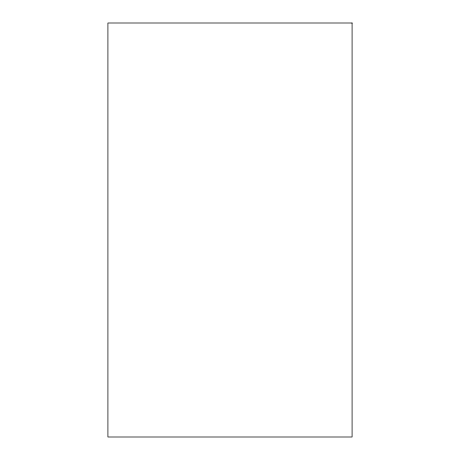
<?xml version="1.0" encoding="UTF-8"?>
<svg xmlns="http://www.w3.org/2000/svg" width="460" height="460" viewBox="0 0 460 460"><rect width="100%" height="100%" fill="white"/><g stroke="black" fill="none" stroke-linecap="round" stroke-linejoin="round"><path stroke-width="0.69" d="M352.084 23L107.916 23L107.916 437L352.084 437L352.084 23"/></g></svg>
